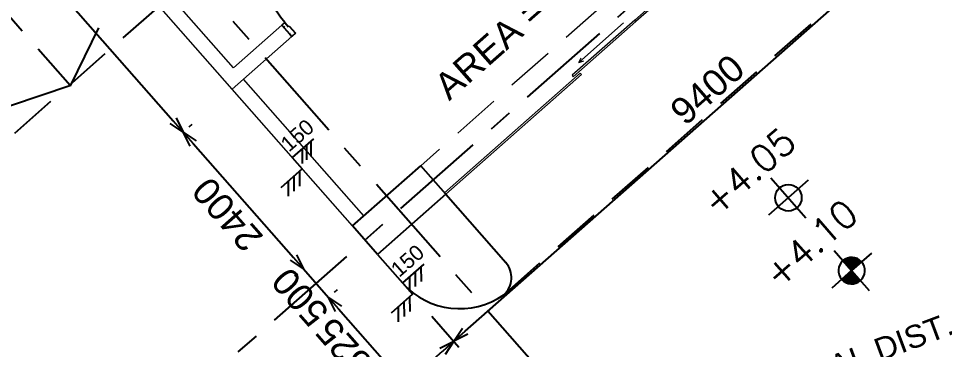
# Model space of a CAD drawing. Header units: millimetres. Extents: x 833681652 to 834427839, y 817425676 to 818089765.
# Drawn here: x 834323288 to 834335496, y 817998280 to 818002638 of the extents above; entities that cross this region are included whole.
import ezdxf
from ezdxf.enums import TextEntityAlignment as Align

# ---------------------------------------------------------------- set-up
doc = ezdxf.new("R2010")
doc.units = ezdxf.units.MM
doc.header["$LTSCALE"] = 100
doc.linetypes.add('Grid Line', pattern=[22.225, 12.7, -3.175, 3.175, -3.175])
doc.linetypes.add('Hidden', pattern=[9.525, 6.35, -3.175])
for name, color, linetype in [('A-COLS', 3, 'Continuous'), ('DLN020__', 6, 'Continuous'), ('DLN030_1', 1, 'Continuous'), ('DLN0401_', 7, 'Continuous'), ('DLN323__Window & Door openings', 7, 'Continuous'), ('DLN810__', 1, 'Continuous'), ('FITDOOR', 7, 'Continuous'), ('LEVEL', 7, 'Continuous')]:
    doc.layers.add(name, color=color, linetype=linetype)
doc.layers.add('A-DOOR', color=6, linetype='Continuous', lineweight=9)
doc.layers.add('A-WALL', color=7, linetype='Continuous', lineweight=9)
doc.layers.add('HCL620_C', color=7, linetype='Hidden', lineweight=18, plot=False)
doc.styles.add('romans', font='romans.shx')
doc.styles.get("Standard").update_dxf_attribs({"font": 'swiss.ttf'})
doc.styles.add('Swis721tBT', font='swissl.ttf')
doc.dimstyles.new('INTDIM350', dxfattribs={"dimtxt": 350, "dimasz": 200, "dimexe": 100, "dimexo": 150, "dimgap": 100, "dimtad": 1, "dimdec": 0, "dimzin": 9, "dimdsep": 46, "dimtxsty": 'Swis721tBT', "dimblk": 'OPEN30', "dimcen": -125, "dimclrd": 256, "dimclre": 256, "dimclrt": 2, "dimaunit": 1, "dimadec": 1, "dimazin": 0, "dimtfac": 0.444444, "dimtdec": 0, "dimtix": 1, "dimtmove": 2, "dimatfit": 3, "dimldrblk": 'OPEN30', "dimfxl": 0, "dimtolj": 1, "dimlwd": -1, "dimlwe": -1, "dimarcsym": 0})

# ---------------------------------------------------------------- blocks, each defined once
blk = doc.blocks.new('*X14')
at = {"color": 0}
for p, q in [((45956, 42700), (46156, 42700)), ((45956, 42694), (46156, 42694)), ((45957, 42688), (46156, 42688)), ((45957, 42681), (46156, 42681)), ((45958, 42675), (46156, 42675)), ((45959, 42669), (46156, 42669)), ((45960, 42662), (46156, 42662)), ((45962, 42656), (46156, 42656)), ((45964, 42650), (46156, 42650)), ((45965, 42644), (46156, 42644)), ((45968, 42638), (46156, 42638)), ((45970, 42631), (46156, 42631)), ((45973, 42625), (46156, 42625)), ((45975, 42619), (46156, 42619)), ((45978, 42612), (46156, 42612)), ((45982, 42606), (46156, 42606)), ((45986, 42600), (46156, 42600)), ((45990, 42594), (46156, 42594)), ((45994, 42588), (46156, 42588)), ((45999, 42581), (46156, 42581)), ((46004, 42575), (46156, 42575)), ((46009, 42569), (46156, 42569)), ((46015, 42562), (46156, 42562)), ((46022, 42556), (46156, 42556)), ((46029, 42550), (46156, 42550)), ((46037, 42544), (46156, 42544)), ((46047, 42538), (46156, 42538)), ((46057, 42531), (46156, 42531)), ((46069, 42525), (46156, 42525)), ((46083, 42519), (46156, 42519)), ((46102, 42512), (46156, 42512)), ((46133, 42506), (46156, 42506))]:
    blk.add_line(p, q, dxfattribs=at)
blk = doc.blocks.new('*X13')
at = {"color": 0}
for p, q in [((46156, 42900), (46200, 42900)), ((46156, 42894), (46222, 42894)), ((46156, 42888), (46238, 42888)), ((46156, 42881), (46250, 42881)), ((46156, 42875), (46261, 42875)), ((46156, 42869), (46271, 42869)), ((46156, 42862), (46279, 42862)), ((46156, 42856), (46287, 42856)), ((46156, 42850), (46294, 42850)), ((46156, 42844), (46300, 42844)), ((46156, 42838), (46306, 42838)), ((46156, 42831), (46311, 42831)), ((46156, 42825), (46316, 42825)), ((46156, 42819), (46320, 42819)), ((46156, 42812), (46324, 42812)), ((46156, 42806), (46328, 42806)), ((46156, 42800), (46332, 42800)), ((46156, 42794), (46335, 42794)), ((46156, 42788), (46338, 42788)), ((46156, 42781), (46341, 42781)), ((46156, 42775), (46343, 42775)), ((46156, 42769), (46345, 42769)), ((46156, 42762), (46347, 42762)), ((46156, 42756), (46349, 42756)), ((46156, 42750), (46351, 42750)), ((46156, 42744), (46352, 42744)), ((46156, 42738), (46353, 42738)), ((46156, 42731), (46354, 42731)), ((46156, 42725), (46355, 42725)), ((46156, 42719), (46355, 42719)), ((46156, 42712), (46356, 42712)), ((46156, 42706), (46356, 42706))]:
    blk.add_line(p, q, dxfattribs=at)
blk = doc.blocks.new('ELFIN')
at = {"layer": 'LEVEL'}
for p, q in [((0, 0.5), (0, 0)), ((0, 0), (-0.5, 0)), ((0, 0), (0, -0.5)), ((0.5, 0), (0, 0))]:
    blk.add_line(p, q, dxfattribs=at)
for start, end in [(90, 180), (0, 90), (180, 270), (270, 0)]:
    blk.add_arc((0, 0), 0.25, start, end, dxfattribs=at)
at = {"layer": 'LEVEL', "xscale": 0.00125, "yscale": 0.00125, "zscale": 0.00125}
for name in ['*X13', '*X14']:
    blk.add_blockref(name, (-57.695, -53.381), dxfattribs=at)
at = {"layer": 'LEVEL', "style": 'romans'}
blk.add_attdef('ELFIN', (0.254, 0.347), '', height=0.5, dxfattribs=at)
blk = doc.blocks.new('ELEX')
at = {"layer": 'LEVEL'}
for p, q in [((0, 0.5), (0, -0.5)), ((0.5, 0), (-0.5, 0))]:
    blk.add_line(p, q, dxfattribs=at)
blk.add_circle((0, 0), 0.25, dxfattribs=at)
at = {"layer": 'LEVEL', "style": 'romans'}
blk.add_attdef('ELEX', (0.257, 0.354), '', height=0.5, dxfattribs=at)
blk = doc.blocks.new('DR1CD-flat-25')
at = {"layer": 'FITDOOR'}
for p, q in [((-900, 0), (-900, 45)), ((0, 45), (-900, 45)), ((0, 0), (0, 45)), ((-900, 0), (0, 0))]:
    blk.add_line(p, q, dxfattribs=at)
blk = doc.blocks.new('DR1CM-flat-23')
at = {"layer": 'FITDOOR', "color": 6}
blk.add_arc((0, 0), 900, 90, 180, dxfattribs=at)
blk = doc.blocks.new('DLN-Single Door - Opening 2 - 950 x2138 _WH_-1922936-Car Park_B2_F-flat-23')
at = {"layer": 'A-WALL', "lineweight": 25}
for p, q in [((-100, 500), (100, 500)), ((-100, -500), (100, -500))]:
    blk.add_line(p, q, dxfattribs=at)
at = {"layer": 'FITDOOR'}
for p, q in [((-100, 450), (-100, 500)), ((-100, 500), (-63, 500)), ((-63, 488), (-63, 500)), ((62, 500), (100, 500)), ((62, 488), (62, 500)), ((100, 437), (100, 500)), ((-100, 450), (-25, 450)), ((-25, 437), (-25, 450)), ((-25, 437), (100, 437)), ((-100, -450), (-25, -450)), ((-100, -450), (-100, -500)), ((-63, -488), (-63, -500)), ((-25, -438), (100, -438)), ((-25, -438), (-25, -450)), ((62, -488), (62, -500)), ((100, -438), (100, -500)), ((-100, -500), (-63, -500)), ((62, -500), (100, -500))]:
    blk.add_line(p, q, dxfattribs=at)
at = {"layer": 'A-WALL'}
for name in ['DR1CM-flat-23', 'DR1CD-flat-25']:
    blk.add_blockref(name, (-100, -450), dxfattribs=at)
blk = doc.blocks.new('DLN-Single Door - Opening 5 -  950 x 2025 _WH_-1665005-Car Park_B2_F-flat-23')
at = {"layer": 'A-WALL'}
blk.add_blockref('DLN-Single Door - Opening 2 - 950 x2138 _WH_-1922936-Car Park_B2_F-flat-23', (0, 5), dxfattribs=at)
blk = doc.blocks.new('_Open30')
at = {"color": 0, "linetype": 'ByBlock', "lineweight": -2}
for p, q in [((-1, 0.268), (0, 0)), ((0, 0), (-1, -0.268)), ((0, 0), (-1, 0))]:
    blk.add_line(p, q, dxfattribs=at)
blk = doc.blocks.new('*D232')
at = {"layer": 'Defpoints', "color": 0}
for p in [(834316210, 818011653), (834325459, 818001143), (834325459, 818001143)]:
    blk.add_point(p, dxfattribs=at)
at = {"layer": 'DLN030_1', "linetype": 'Continuous'}
for p, q in [((834316098, 818011554), (834316135, 818011587)), ((834316342, 818011503), (834325327, 818001293)), ((834325572, 818001242), (834325534, 818001209))]:
    blk.add_line(p, q, dxfattribs=at)
at = {"layer": 'DLN030_1', "xscale": 200, "yscale": 200, "zscale": 200}
for p, rotation in [((834316210, 818011653), 131.3502635480299), ((834325459, 818001143), 311.3502635480299)]:
    blk.add_blockref('_Open30', p, dxfattribs=dict(at, rotation=rotation))
at = {"layer": 'DLN030_1', "color": 2, "insert": (834320625, 818006213), "char_height": 350, "attachment_point": 5, "rotation": 131.3503, "style": 'Swis721tBT'}
blk.add_mtext('\\A1;14000', dxfattribs=at)
blk = doc.blocks.new('*D233')
at = {"layer": 'Defpoints', "color": 0}
for p in [(834325459, 818001143), (834327045, 817999342), (834327045, 817999342)]:
    blk.add_point(p, dxfattribs=at)
at = {"layer": 'DLN030_1', "linetype": 'Continuous'}
for p, q in [((834325572, 818001242), (834325534, 818001209)), ((834325591, 818000993), (834326913, 817999492)), ((834326932, 817999243), (834326970, 817999276))]:
    blk.add_line(p, q, dxfattribs=at)
at = {"layer": 'DLN030_1', "xscale": 200, "yscale": 200, "zscale": 200}
for p, rotation in [((834325459, 818001143), 131.3502635480299), ((834327045, 817999342), 311.3502635480299)]:
    blk.add_blockref('_Open30', p, dxfattribs=dict(at, rotation=rotation))
at = {"layer": 'DLN030_1', "color": 2, "insert": (834326042, 818000058), "char_height": 350, "attachment_point": 5, "rotation": 131.3503, "style": 'Swis721tBT'}
blk.add_mtext('\\A1;2400', dxfattribs=at)
blk = doc.blocks.new('*D234')
at = {"layer": 'Defpoints', "color": 0}
for p in [(834327045, 817999342), (834327375, 817998966), (834327375, 817998966)]:
    blk.add_point(p, dxfattribs=at)
at = {"layer": 'DLN030_1', "linetype": 'Continuous'}
for p, q in [((834326932, 817999243), (834326970, 817999276)), ((834327045, 817999342), (834327375, 817998966)), ((834327488, 817999065), (834327450, 817999032))]:
    blk.add_line(p, q, dxfattribs=at)
at = {"layer": 'DLN030_1', "color": 2, "insert": (834327000, 817998969), "char_height": 350, "attachment_point": 5, "rotation": 131.3503, "style": 'Swis721tBT'}
blk.add_mtext('\\A1;500', dxfattribs=at)
blk = doc.blocks.new('*D235')
at = {"layer": 'Defpoints', "color": 0}
for p in [(834327375, 817998966), (834328384, 817997820), (834328320, 817997764)]:
    blk.add_point(p, dxfattribs=at)
at = {"layer": 'DLN030_1', "linetype": 'Continuous'}
for p, q in [((834327488, 817999065), (834327450, 817999032)), ((834327507, 817998816), (834328252, 817997970)), ((834328432, 817997863), (834328459, 817997886))]:
    blk.add_line(p, q, dxfattribs=at)
at = {"layer": 'DLN030_1', "xscale": 200, "yscale": 200, "zscale": 200}
for p, rotation in [((834327375, 817998966), 131.3502635480299), ((834328384, 817997820), 311.3502635480299)]:
    blk.add_blockref('_Open30', p, dxfattribs=dict(at, rotation=rotation))
at = {"layer": 'DLN030_1', "color": 2, "insert": (834327669, 817998208), "char_height": 350, "attachment_point": 5, "rotation": 131.3503, "style": 'Swis721tBT'}
blk.add_mtext('\\A1;1525', dxfattribs=at)
blk = doc.blocks.new('*D251')
at = {"layer": 'Defpoints', "color": 0}
for p in [(834328638, 817998829), (834329027, 817998387), (834323665, 817994717)]:
    blk.add_point(p, dxfattribs=at)
at = {"layer": 'DLN030_1', "linetype": 'Continuous'}
for p, q in [((834328737, 817998716), (834329093, 817998312)), ((834324335, 817994258), (834328877, 817998255)), ((834323764, 817994604), (834324251, 817994050))]:
    blk.add_line(p, q, dxfattribs=at)
at = {"layer": 'DLN030_1', "xscale": 200, "yscale": 200, "zscale": 200}
for p, rotation in [((834329027, 817998387), 41.35026354802989), ((834324185, 817994125), 221.3502635480299)]:
    blk.add_blockref('_Open30', p, dxfattribs=dict(at, rotation=rotation))
at = {"layer": 'DLN030_1', "color": 2, "insert": (834326421, 817996466), "char_height": 350, "attachment_point": 5, "rotation": 41.3503, "style": 'Swis721tBT'}
blk.add_mtext('\\A1;6450', dxfattribs=at)
blk = doc.blocks.new('*D252')
at = {"layer": 'Defpoints', "color": 0}
for p in [(834335662, 818005076), (834336084, 818004597), (834328638, 817998829)]:
    blk.add_point(p, dxfattribs=at)
at = {"layer": 'DLN030_1', "linetype": 'Continuous'}
for p, q in [((834335761, 818004963), (834336150, 818004522)), ((834329177, 817998519), (834335934, 818004465)), ((834328737, 817998716), (834329093, 817998312))]:
    blk.add_line(p, q, dxfattribs=at)
at = {"layer": 'DLN030_1', "xscale": 200, "yscale": 200, "zscale": 200}
for p, rotation in [((834336084, 818004597), 41.35026354802989), ((834329027, 817998387), 221.3502635480299)]:
    blk.add_blockref('_Open30', p, dxfattribs=dict(at, rotation=rotation))
at = {"layer": 'DLN030_1', "color": 2, "insert": (834332371, 818001702), "char_height": 350, "attachment_point": 5, "rotation": 41.3503, "style": 'Swis721tBT'}
blk.add_mtext('\\A1;9400', dxfattribs=at)

msp = doc.modelspace()

# ---------------------------------------------------------------- linework, layer by layer
at = {"layer": 'A-COLS'}
for p, q in [((834327689.1, 817999907.1), (834328590, 818000699.9)), ((834327689.1, 817999907.1), (834328590, 818000699.9)), ((834328920.3, 818000324.6), (834328590, 818000699.9)), ((834328920.3, 818000324.6), (834328019.5, 817999531.8)), ((834328019.5, 817999531.8), (834327689.1, 817999907.1))]:
    msp.add_line(p, q, dxfattribs=at)
at = {"layer": 'A-DOOR'}
for p, q in [((834331265.8, 818002580.1, -0.1), (834330674.5, 818002059.7, -0.1)), ((834330674.5, 818002059.7, -0.1), (834330705.8, 818002122.8, -0.1)), ((834330674.5, 818002059.7, -0.1), (834330741, 818002082.8, -0.1)), ((834330694.1, 818001919), (834328903.8, 818000343.4)), ((834330710.6, 818001900.2), (834328920.3, 818000324.6)), ((834330694.1, 818001919, -0.1), (834330710.6, 818001900.2, -0.1))]:
    msp.add_line(p, q, dxfattribs=at)
at = {"layer": 'A-DOOR', "elevation": -0.1}
for points in [[(834331411.8, 818002617.2), (834332237.5, 818003343.9), (834332254, 818003325.2), (834331428.3, 818002598.4)], [(834331411.8, 818002617.2), (834330586, 818001890.5), (834330602.5, 818001871.7), (834331428.3, 818002598.4)]]:
    msp.add_lwpolyline(points, close=True, dxfattribs=at)
at = {"layer": 'A-WALL'}
for p, q in [((834326103.5, 818001708.8), (834322602, 818005687.4)), ((834326121.6, 818001991.1), (834325163.6, 818003079.5)), ((834326759.6, 818002552.6), (834326121.6, 818001991.1)), ((834326891.8, 818002402.5), (834326103.5, 818001708.8)), ((834327839.3, 818000039.3), (834326253.7, 818001840.9)), ((834327689.1, 817999907.1), (834326103.5, 818001708.8))]:
    msp.add_line(p, q, dxfattribs=at)
at = {"layer": 'DLN020__', "linetype": 'Grid Line'}
for p, q in [((834367022.1, 817956122.6), (834303257.4, 818028576.2)), ((834349300, 818018593.3), (834279962.1, 817957570.7))]:
    msp.add_line(p, q, dxfattribs=at)
at = {"layer": 'DLN810__', "linetype": 'Hidden'}
for p, q in [((834323967, 818001758.5), (834315840.1, 818010992.8, 0)), ((834329686.1, 817999000.4), (834335391.2, 818004021.3)), ((834325140.7, 818002802.8), (834320298.8, 817998541.5, 0))]:
    msp.add_line(p, q, dxfattribs=at)
at = {"layer": 'DLN810__'}
for p, q in [((834328920.3, 818000324.6), (834329713.1, 817999423.8)), ((834328019.5, 817999531.8), (834328349.8, 817999156.5, 0))]:
    msp.add_line(p, q, dxfattribs=at)
at = {"layer": 'DLN810__', "color": 3, "linetype": 'Continuous', "elevation": 0}
msp.add_lwpolyline([(834323180.8, 818001491.8), (834323975.7, 818001761.5), (834324344.3, 818002515.9)], dxfattribs=at)
at = {"layer": 'DLN810__'}
msp.add_arc((834329487.9, 817999225.6), 300, 311.35026, 41.35027, dxfattribs=at)
at = {"layer": 'DLN810__', "extrusion": (-2.73155e-05, 3.10376e-05, 1)}
msp.add_arc((834329105, 817999826.9, 2598.6), 1009.9, 221.57254, 305.10241, dxfattribs=at)
at = {"layer": 'HCL620_C'}
msp.add_line((834333844.7, 818005324.6), (834328590, 818000699.9), dxfattribs=at)
at = {"layer": 'LEVEL'}
for p, q in [((834327089, 818000777.9, 0.1), (834327088.4, 818000976.8, 0)), ((834327145.3, 818000827.5, 0.1), (834327144.7, 818001026.3, 0)), ((834327032.8, 818000728.5, 0.1), (834327032.2, 818000927.4, 0)), ((834326996.2, 818000429.2, 0.1), (834326995.7, 818000628.5, 0)), ((834326846.1, 818000297.1, 0.1), (834326845.5, 818000496.4, 0)), ((834326921.1, 818000363.2, 0.1), (834326920.6, 818000562.4, 0)), ((834328523.7, 817999109.9, 0.1), (834328523.1, 817999308.8, 0)), ((834328598.7, 817999176, 0.1), (834328598.2, 817999374.8, 0)), ((834328448.6, 817999044, 0.1), (834328448.1, 817999242.8, 0)), ((834328448.6, 817999043.8, 0.1), (834328448.6, 817999044.2, 0.1)), ((834328374.6, 817998711.7, 0.1), (834328374, 817998910.9, 0)), ((834328449.7, 817998777.7, 0.1), (834328449.1, 817998977, 0)), ((834328299.5, 817998645.6, 0.1), (834328299, 817998844.9, 0))]:
    msp.add_line(p, q, dxfattribs=at)
msp.add_lwpolyline([(834327177.3, 818001054.9), (834326896.3, 818000808), (834327028.7, 818000657.6), (834326747.2, 818000409.8)], dxfattribs=at)
at = {"layer": 'LEVEL', "elevation": 0}
msp.add_lwpolyline([(834328630.8, 817999403.4), (834328349.8, 817999156.5), (834328482.1, 817999006.1), (834328200.6, 817998758.3)], dxfattribs=at)

# ---------------------------------------------------------------- block references
at = {"layer": 'DLN323__Window & Door openings', "xscale": -1, "rotation": 131.3502633797959}
msp.add_blockref('DLN-Single Door - Opening 5 -  950 x 2025 _WH_-1665005-Car Park_B2_F-flat-23', (834327204.8, 818002811.2), dxfattribs=at)
at = {"layer": 'LEVEL'}
ref = msp.add_blockref('ELEX', (834333437.7, 818000278.1, -0.1), dxfattribs=dict(at, xscale=700.0000000000001, yscale=700.0000000000001, zscale=700.0000000000001, rotation=41.35026354792075))
ref.add_attrib('ELEX', '+4.05', (834332488.5, 818000017.7, -0.1), dxfattribs={"height": 350, "rotation": 41.35026, "style": 'romans'})
ref = msp.add_blockref('ELFIN', (834334272.3, 817999318.2, -0.1), dxfattribs=dict(at, xscale=699.9999999999999, yscale=699.9999999999999, zscale=699.9999999999999, rotation=41.35026354792133))
ref.add_attrib('ELFIN', '+4.10', (834333306.6, 817999067.1, -0.1), dxfattribs={"height": 350, "rotation": 41.35026, "style": 'romans'})

# ---------------------------------------------------------------- texts
at = {"layer": 'DLN0401_'}
msp.add_text('TOTAL DIST. = 35.556m <36m', height=300, rotation=20.46833, dxfattribs=at).set_placement((834335994.1, 817998623.6, -0.2), align=Align.CENTER)
at = {"layer": 'DLN0401_', "color": 0, "insert": (834328734.1, 818001809.5), "char_height": 350, "width": 4723.109, "attachment_point": 1, "rotation": 41.3502, "line_spacing_factor": 1.00667}
msp.add_mtext('AREA = 26.850 s.m.', dxfattribs=at)
at = {"layer": 'LEVEL', "char_height": 200, "attachment_point": 1, "rotation": 41.35026}
for insert in [(834326721, 818001021.5, 0), (834328174.4, 817999370, 0)]:
    msp.add_mtext_dynamic_manual_height_columns('150', width=1012.421, gutter_width=1500, heights=[0], dxfattribs=dict(at, insert=insert))

# ---------------------------------------------------------------- dimensions: what is measured, and where the dimension line sits
at = {"layer": 'DLN030_1'}
for base, p1, p2, angle, picture, middle in [((834325459.4, 818001143.2, 0), (834316210.1, 818011652.8, 0), (834325459.4, 818001143.2, 0), 131.35026, '*D232', (834320624.6, 818006213.1, 0)), ((834336083.7, 818004596.9), (834328638.1, 817998828.9), (834335662.4, 818005075.6), 41.35026, '*D252', (834332370.6, 818001701.9)), ((834327044.9, 817999341.6, 0), (834325459.4, 818001143.2, 0), (834327044.9, 817999341.6, 0), 131.35026, '*D233', (834326042.1, 818000057.5, 0)), ((834327375.3, 817998966.3, 0), (834327044.9, 817999341.6, 0), (834327375.3, 817998966.3, 0), 131.35026, '*D234', (834327000, 817998969, 0)), ((834329027.3, 817998386.7), (834323664.8, 817994716.9), (834328638.1, 817998828.9), 41.35026, '*D251', (834326421.4, 817996466.1))]:
    dim = msp.add_linear_dim(base=base, p1=p1, p2=p2, angle=angle, dimstyle='INTDIM350', dxfattribs=at)
    dim.commit()
    dim.dimension.update_dxf_attribs({"geometry": picture, "text_midpoint": middle})
dim = msp.add_linear_dim(base=(834328383.8, 817997820.4, 0), p1=(834327375.3, 817998966.3, 0), p2=(834328319.8, 817997764.1, 0), angle=131.35026, text='1525', dimstyle='INTDIM350', dxfattribs=at)
dim.commit()
dim.dimension.update_dxf_attribs({"geometry": '*D235', "text_midpoint": (834327669.4, 817998208.4, 0)})

doc.saveas('drawing.dxf')
